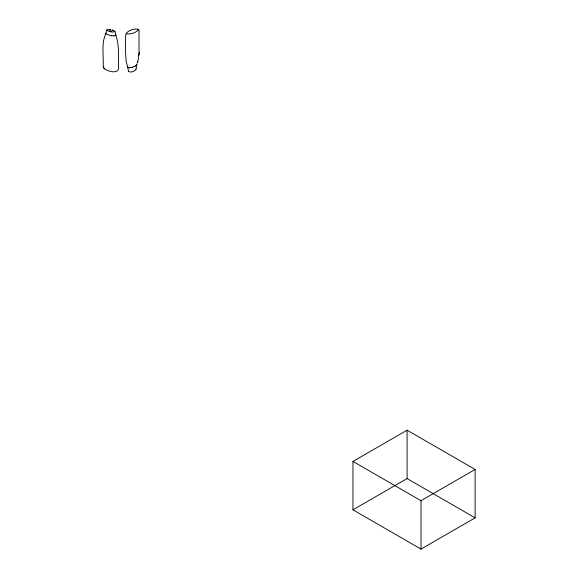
<?xml version="1.0" encoding="UTF-8"?>
<svg xmlns="http://www.w3.org/2000/svg" width="578" height="578" viewBox="0 0 578 578"><rect width="100%" height="100%" fill="white"/><g stroke="black" fill="none" stroke-linecap="round" stroke-linejoin="round"><path stroke-width="0.87" d="M139.023 51.529L139.002 30.526M138.901 55.221L139.182 52.309M138.937 54.802L139.233 51.876M128.591 71.405C130.158 73.03 135.418 71.267 135.953 69.071M138.417 57.056L138.727 54.462M104.329 68.038L103.989 68.609C107.443 70.935 115.745 74.027 118.374 69.526L118.613 51.63L117.71 42.266L114.95 31.306L112.161 29.912M110.557 29.594C101.201 28.936 112.19 33.531 114.914 31.508M136.09 69.447L136.769 64.042M138.597 57.793L137.694 62.54M109.914 29.977L110.001 29.536A1.575 0.91 0 0 0 110.629 30.981A1.575 0.91 0 0 0 112.71 30.063L112.826 30.555M137.217 63.024L137.506 61.882M106.684 29.883L105.861 33.878L111.077 35.728M138.937 30.186L138.547 29.391C134.457 28.206 128.677 30.114 126.17 33.488L125.636 35.612L125.375 50.691L126.214 61.702L127.846 67.438L129.291 67.763L132.665 67.135M105.991 33.105C101.027 43.364 103.845 56.008 103.173 66.903M115.607 35.547L115.882 35.063L115.398 34.478M132.651 67.149L135.837 65.697L136.921 64.584L135.816 65.711M135.158 66.08L135.816 65.69M352.963 461.425L407.085 430.176L475.123 469.459L475.123 517.852L421.001 549.1L352.963 509.818L352.963 461.425L421.001 500.707L475.123 469.459M352.963 509.818L407.085 478.57L475.123 517.852M115.188 35.72L115.607 35.533M115.188 35.699L113.859 35.901M130.036 67.698L128.663 67.727M113.859 35.887L111.077 35.706M126.344 33.784C130.433 34.557 136.011 32.946 138.467 29.536L138.294 29.24M104.026 68.298L103.303 66.925M127.868 67.453L127.716 66.889L128.526 71.6M421.001 500.707L421.001 549.1M407.085 430.176L407.085 478.57"/></g></svg>
